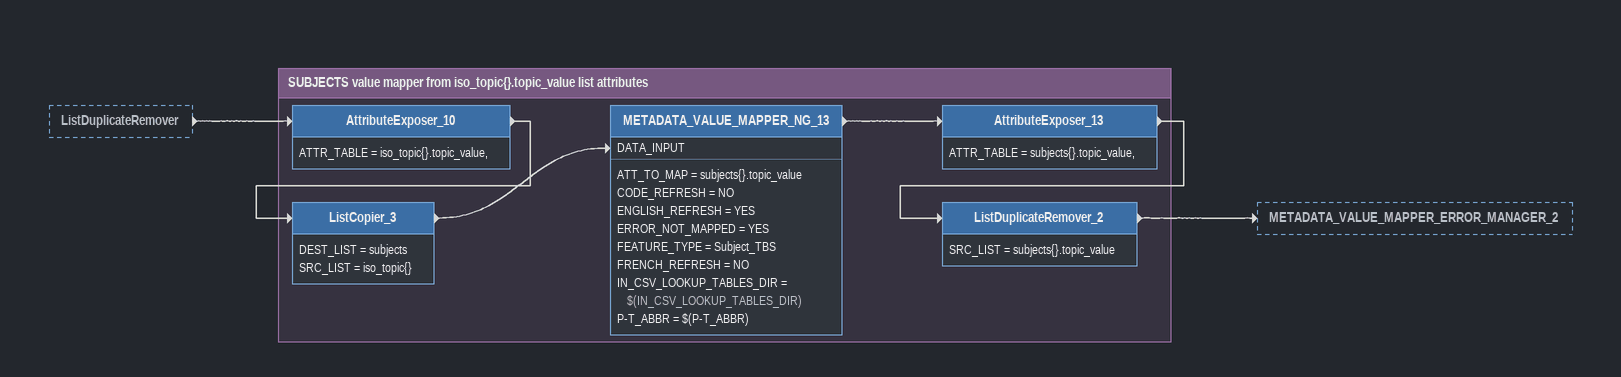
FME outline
ListDuplicateRemover [outside]
    -> AttributeExposer_10

Bookmark: SUBJECTS value mapper from iso_topic{}.topic_value list attributes
AttributeExposer_10
    ATTR_TABLE = iso_topic{}.topic_value,
    -> ListCopier_3
ListCopier_3
    DEST_LIST = subjects
    SRC_LIST = iso_topic{}
    -> METADATA_VALUE_MAPPER_NG_13 [DATA_INPUT]
METADATA_VALUE_MAPPER_NG_13
    ATT_TO_MAP = subjects{}.topic_value
    CODE_REFRESH = NO
    ENGLISH_REFRESH = YES
    ERROR_NOT_MAPPED = YES
    FEATURE_TYPE = Subject_TBS
    FRENCH_REFRESH = NO
    IN_CSV_LOOKUP_TABLES_DIR = $(IN_CSV_LOOKUP_TABLES_DIR)
    P-T_ABBR = $(P-T_ABBR)
    -> AttributeExposer_13
AttributeExposer_13
    ATTR_TABLE = subjects{}.topic_value,
    -> ListDuplicateRemover_2
ListDuplicateRemover_2
    SRC_LIST = subjects{}.topic_value
    -> METADATA_VALUE_MAPPER_ERROR_MANAGER_2
